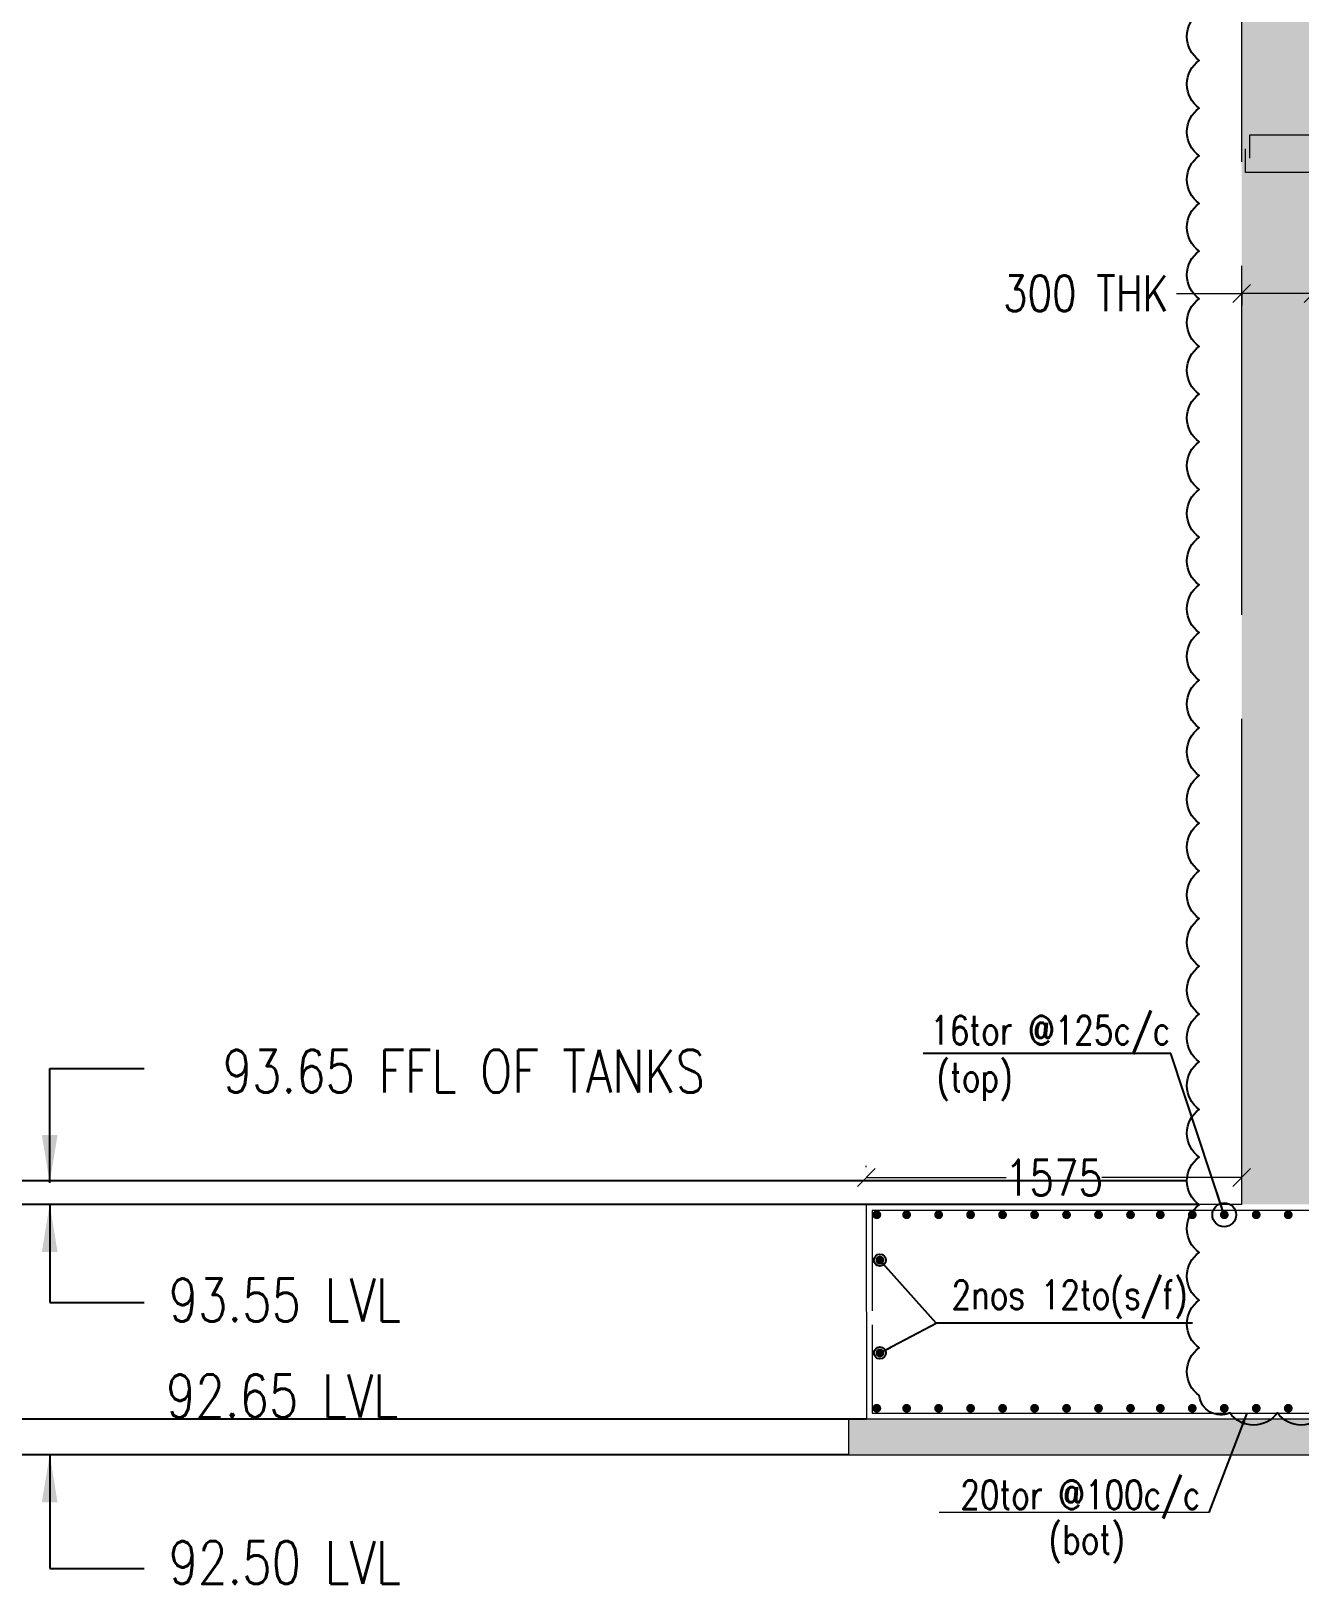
# Model space of a CAD drawing. Header units: millimetres. Extents: x -586673698 to -573385747, y -389867798 to -389752240.
# Drawn here: x -586571900 to -586566575, y -389845314 to -389838801 of the extents above; entities that cross this region are included whole.
import ezdxf
from ezdxf.enums import TextEntityAlignment as Align

# ---------------------------------------------------------------- set-up
doc = ezdxf.new("R2010")
doc.units = ezdxf.units.MM
doc.header["$LTSCALE"] = 100
for name, color, linetype, lineweight in [('dim', 11, 'Continuous', 13), ('FOOTING', 6, 'Continuous', 13), ('REIN', 1, 'Continuous', 20)]:
    doc.layers.add(name, color=color, linetype=linetype, lineweight=lineweight)
for name, color, linetype in [('DT-PL-SHAFT', 230, 'Continuous'), ('Layer1', 7, 'Continuous'), ('text', 7, 'Continuous')]:
    doc.layers.add(name, color=color, linetype=linetype)
doc.styles.add('combine', font='romanc.shx', dxfattribs={"width": 0.8})
doc.styles.add('simplex-0.8', font='simplex.shx', dxfattribs={"width": 0.8})
doc.styles.add('TIMESNEWROMAN', font='times.ttf')
doc.dimstyles.new('75 ISO', dxfattribs={"dimtxt": 100, "dimasz": 75, "dimexe": 75, "dimexo": 0.7, "dimgap": 0.4, "dimtad": 0, "dimtoh": 1, "dimdec": 0, "dimdsep": 46, "dimtxsty": 'combine', "dimblk": 'OBLIQUE', "dimcen": 0, "dimclrd": 11, "dimclre": 2, "dimclrt": 4, "dimadec": 1, "dimazin": 2, "dimtfac": 1, "dimtdec": 0, "dimtmove": 2, "dimatfit": 3, "dimldrblk": 'OBLIQUE', "dimfxl": 0, "dimtolj": 1, "dimtzin": 0, "dimlwd": -1, "dimlwe": -1, "dimarcsym": 0})
doc.dimstyles.new('FOOTINF DIM', dxfattribs={"dimtxt": 250, "dimasz": 40, "dimexe": 50, "dimexo": 80, "dimgap": 35, "dimtad": 1, "dimtoh": 1, "dimdec": 0, "dimzin": 1, "dimdsep": 46, "dimtxsty": 'TIMESNEWROMAN', "dimblk": 'TICK', "dimcen": 2, "dimclrd": 7, "dimclre": 250, "dimclrt": 32, "dimadec": 1, "dimazin": 0, "dimtfac": 1, "dimtdec": 0, "dimtix": 1, "dimtmove": 1, "dimatfit": 3, "dimfxl": 0, "dimlwd": -1, "dimlwe": -1, "dimarcsym": 0})
doc.dimstyles.get("Standard").update_dxf_attribs({"dimtxt": 0.18, "dimasz": 0.18, "dimexe": 0.18, "dimexo": 0.0625, "dimgap": 0.09, "dimtad": 0, "dimtih": 1, "dimtoh": 1, "dimdec": 4, "dimzin": 0, "dimdsep": 46, "dimtxsty": 'Standard', "dimcen": 0.09, "dimadec": 0, "dimazin": 0, "dimtfac": 1, "dimtdec": 4, "dimtofl": 0, "dimtmove": 0, "dimatfit": 3, "dimfxl": 0, "dimtolj": 1, "dimtzin": 0, "dimarcsym": 0})

# ---------------------------------------------------------------- blocks, each defined once
blk = doc.blocks.new('_Oblique')
at = {"color": 0, "linetype": 'ByBlock', "lineweight": -2}
blk.add_line((-0.5, -0.5), (0.5, 0.5), dxfattribs=at)
blk = doc.blocks.new('*D549')
at = {"layer": 'Defpoints', "color": 0, "transparency": 16777216}
for p in [(-586566819.8, -389839845.1, 2.9), (-586566519.8, -389839845.1, 2.9), (-586566819.8, -389839901.5)]:
    blk.add_point(p, dxfattribs=at)
at = {"layer": 'dim', "color": 11, "transparency": 16777216}
for p in [(-586567093.8, -389839901.5), (-586566519.8, -389839901.5)]:
    blk.add_line(p, (-586566819.8, -389839901.5), dxfattribs=at)
at = {"layer": 'dim', "color": 2, "transparency": 16777216}
for p, q in [((-586566819.8, -389839900.8), (-586566819.8, -389839951.5)), ((-586566519.8, -389839900.8), (-586566519.8, -389839951.5))]:
    blk.add_line(p, q, dxfattribs=at)
at = {"layer": 'dim', "color": 11, "transparency": 16777216, "xscale": 75, "yscale": 75, "zscale": 75, "rotation": 180}
blk.add_blockref('_Oblique', (-586566819.8, -389839901.5), dxfattribs=at)
at = {"layer": 'dim', "color": 11, "transparency": 16777216, "xscale": 75, "yscale": 75, "zscale": 75}
blk.add_blockref('_Oblique', (-586566519.8, -389839901.5), dxfattribs=at)
at = {"layer": 'dim', "color": 4, "transparency": 16777216, "insert": (-586567474.2, -389839901.5), "char_height": 150, "attachment_point": 5, "style": 'simplex-0.8'}
blk.add_mtext('\\A1;300 THK', dxfattribs=at)
blk = doc.blocks.new('TICK')
at = {"color": 13, "const_width": 0.1}
for points in [[(0, -3), (0, 3)], [(-2.121, -2.121), (2.121, 2.121)], [(-3, 0), (3, 0)]]:
    blk.add_lwpolyline(points, dxfattribs=at)
blk = doc.blocks.new('*D540')
at = {"layer": 'Defpoints', "color": 0, "transparency": 16777216}
for p in [(-586568394.9, -389843609.9), (-586568394.9, -389843722.6, 1284.3), (-586566819.9, -389843722.6, 1284.3)]:
    blk.add_point(p, dxfattribs=at)
at = {"layer": 'dim', "color": 2, "transparency": 16777216}
for p, q in [((-586568394.9, -389843566.3), (-586568394.9, -389843559.9)), ((-586566819.9, -389843566.3), (-586566819.9, -389843559.9))]:
    blk.add_line(p, q, dxfattribs=at)
at = {"layer": 'dim', "color": 11, "transparency": 16777216}
for p, q in [((-586568394.9, -389843609.9), (-586567807.8, -389843609.9)), ((-586566819.9, -389843609.9), (-586567407, -389843609.9))]:
    blk.add_line(p, q, dxfattribs=at)
at = {"layer": 'dim', "color": 11, "transparency": 16777216, "xscale": 75, "yscale": 75, "zscale": 75, "rotation": 180}
blk.add_blockref('_Oblique', (-586568394.9, -389843609.9), dxfattribs=at)
at = {"layer": 'dim', "color": 11, "transparency": 16777216, "xscale": 75, "yscale": 75, "zscale": 75}
blk.add_blockref('_Oblique', (-586566819.9, -389843609.9), dxfattribs=at)
at = {"layer": 'dim', "color": 4, "transparency": 16777216, "insert": (-586567607.4, -389843609.9), "char_height": 150, "attachment_point": 5, "style": 'simplex-0.8'}
blk.add_mtext('\\A1;1575', dxfattribs=at)
blk = doc.blocks.new('*U537')
at = {"layer": 'REIN', "lineweight": 13, "const_width": 18.4}
blk.add_lwpolyline([(9.2, 0, -1), (-9.2, 0, -1)], format="xyb", close=True, dxfattribs=at)

msp = doc.modelspace()

# ---------------------------------------------------------------- hatches: boundary and pattern name
at = {"layer": 'dim', "lineweight": 5}
h = msp.add_hatch(dxfattribs=at)
h.set_pattern_fill('AR-CONC', color=8, angle=180)
h.set_pattern_definition([(50, (-586991305.65, -389844460.34), (182.18467, -15.939086), [19.05, -209.55]), (355, (-586991305.65, -389844460.34), (-35.24342, 191.056845), [15.24, -167.640584]), (100.451445, (-586991290.47, -389844461.67), (146.94125, 175.11775), [16.19001, -178.090245]), (46.1842, (-586991305.65, -389844409.54), (271.07904, -42.04233), [28.575, -314.325]), (96.63556, (-586991283.06, -389844413.05), (237.40413, 247.42612), [24.28502, -267.1356]), (351.18415, (-586991305.65, -389844409.54), (237.40413, 247.42612), [22.85997, -251.45973]), (21, (-586991280.25, -389844422.24), (151.61439, -102.2652), [19.05, -209.55]), (326, (-586991280.25, -389844422.24), (61.80203, 184.18797), [15.24, -167.64]), (71.451445, (-586991267.62, -389844430.77), (213.41642, 81.92277), [16.19001, -178.08994]), (37.5, (-586991305.65, -389844460.345), (3.088603, 84.555039), [0, -165.608, 0, -170.18, 0, -168.275]), (7.5, (-586991305.65, -389844460.345), (66.819663, 100.180575), [0, -97.028, 0, -161.798, 0, -64.135]), (327.5, (-586991362.29, -389844460.345), (135.590595, -5.728744), [0, -63.5, 0, -198.12, 0, -262.89]), (317.5, (-586991387.69, -389844460.34), (148.12918, 25.42649), [0, -82.55, 0, -131.572, 0, -186.69])])
h.paths.add_polyline_path([(-586557194.9, -389844622.6), (-586557194.9, -389844772.6), (-586568469.8, -389844772.6), (-586568469.8, -389844622.6)])
h.paths.add_polyline_path([(-586561748.8, -389844787.6), (-586562413.9, -389844787.6), (-586562413.9, -389844606.2), (-586561748.8, -389844606.2)])

# ---------------------------------------------------------------- linework, layer by layer
for p, q in [((-586582011.1, -389843621.4, -1271), (-586567049.7, -389843621.4, -1271)), ((-586574411.3, -389843721.4, -1271), (-586567000.9, -389843721.4, -1271)), ((-586572082.3, -389844621.4, -1271), (-586568394.8, -389844621.4, -1271)), ((-586572082.3, -389844771.4, -1271), (-586568469.8, -389844771.4, -1271))]:
    msp.add_line(p, q)
at = {"color": 11, "lineweight": 5, "elevation": 5181.8}
msp.add_lwpolyline([(-586566958.4, -389845015.3), (-586566958.4, -389845015.3), (-586568088.8, -389845015.3)], dxfattribs=at)
at = {"layer": 'FOOTING', "color": 3, "linetype": 'Continuous', "lineweight": 9, "ltscale": 0.8}
msp.add_line((-586568394.9, -389843722.6, -1283.3), (-586568394.8, -389844622.6, -1295.6), dxfattribs=at)
for points, elevation in [([(-586566819.9, -389843722.6), (-586566819.8, -389835971.5)], -1283.3), ([(-586566819.9, -389843722.6), (-586568394.9, -389843722.6)], -1283.3), ([(-586558919.8, -389844622.6), (-586568394.8, -389844622.6)], -1295.6)]:
    msp.add_lwpolyline(points, dxfattribs=dict(at, elevation=elevation))
at = {"layer": 'FOOTING', "color": 3, "linetype": 'Continuous', "lineweight": 9, "ltscale": 0.8, "elevation": -1283.3}
msp.add_lwpolyline([(-586557194.9, -389844622.6), (-586568469.8, -389844622.6), (-586568469.8, -389844772.6), (-586557194.9, -389844772.6)], close=True, dxfattribs=at)
at = {"layer": 'REIN', "lineweight": 13}
for p, q in [((-586565331.5, -389839238.3, -1279.6), (-586566787.8, -389839238.3, -1306.8)), ((-586568369.9, -389843747.6, -1282.8), (-586568369.8, -389844168.5, -1281.5)), ((-586557297.6, -389843747.6, -1274.1), (-586568369.8, -389843747.6, -1285.8)), ((-586568369.9, -389844227.3, -1280.3), (-586568369.8, -389844597.6, -1280.5)), ((-586568369.8, -389844597.6, -1280.5), (-586557301.2, -389844597.6, -1277.9)), ((-586568335.5, -389844597, -1277.9), (-586568335.5, -389844597, -1277.9))]:
    msp.add_line(p, q, dxfattribs=at)
at = {"layer": 'REIN', "lineweight": 13, "const_width": 18.4, "elevation": -1278.2}
for points in [[(-586568347.1, -389843956.1, 1), (-586568328.7, -389843956.1, 1)], [(-586568347.1, -389844345.4, 1), (-586568328.7, -389844345.4, 1)]]:
    msp.add_lwpolyline(points, format="xyb", close=True, dxfattribs=at)

# ---------------------------------------------------------------- block references
at = {"layer": 'Layer1', "color": 0, "linetype": 'ByBlock', "lineweight": -2, "extrusion": (0, 0, -1), "zscale": -1}
for p in [(586568350.8, -389843765.8, -11.5), (586568225.8, -389843765.8, -11.5), (586568091.6, -389843765.8, -11.5), (586567957.4, -389843765.8, -11.5), (586567823.2, -389843765.8, -11.5), (586567689, -389843765.8, -11.5), (586567554.8, -389843765.8, -11.5), (586567420.6, -389843765.8, -11.5), (586567286.4, -389843765.8, -11.5), (586567161.4, -389843765.8, -11.5), (586567027.2, -389843765.8, -11.5), (586566893, -389843765.8, -11.5), (586566758.8, -389843765.8, -11.5), (586566624.6, -389843765.8, -11.5), (586568350.8, -389844577.6, -11.5), (586568225.8, -389844577.6, -11.5), (586568091.6, -389844577.6, -11.5), (586567957.4, -389844577.6, -11.5), (586567823.2, -389844577.6, -11.5), (586567689, -389844577.6, -11.5), (586567554.8, -389844577.6, -11.5), (586567420.6, -389844577.6, -11.5), (586567286.4, -389844577.6, -11.5), (586567161.4, -389844577.6, -11.5), (586567027.2, -389844577.6, -11.5), (586566893, -389844577.6, -11.5), (586566758.8, -389844577.6, -11.5), (586566624.6, -389844577.6, -11.5)]:
    msp.add_blockref('*U537', p, dxfattribs=at)

# ---------------------------------------------------------------- texts
at = {"layer": 'Layer1', "color": 6, "style": 'simplex-0.8', "width": 0.8}
for s, p in [('93.65 FFL OF TANKS', (-586569071.6, -389843307.6, -155)), ('93.55 LVL', (-586570347.1, -389844267.3, -155)), ('92.65 LVL', (-586570358.4, -389844669.5, -155)), ('92.50 LVL', (-586570347.1, -389845368.3, -155))]:
    msp.add_text(s, height=179.99, dxfattribs=at).set_placement(p, align=Align.BOTTOM_RIGHT)
at = {"layer": 'text', "color": 4, "style": 'simplex-0.8', "width": 0.8}
for s, height, p in [('16tor @125c/c', 119.993, (-586567119.1, -389843088.1, 7709.3)), ('(top)', 119.99, (-586567779.8, -389843284.4, 2570.9)), ('2nos 12to(s/f)', 119.993, (-586567046, -389844197.1, -1283)), ('20tor @100c/c', 119.993, (-586566992.6, -389845036, 5181.6)), ('(bot)', 119.99, (-586567309.8, -389845223.6, 5181.6))]:
    msp.add_text(s, height=height, dxfattribs=at).set_placement(p, align=Align.BOTTOM_RIGHT)

# ---------------------------------------------------------------- dimensions: what is measured, and where the dimension line sits
at = {"layer": 'dim'}
dim = msp.add_linear_dim(base=(-586568394.9, -389843609.9, -2567.6), p1=(-586566819.9, -389843722.6, -1283.3), p2=(-586568394.9, -389843722.6, -1283.3), angle=180, dimstyle='75 ISO', override={"dimtxt": 150, "dimexe": 50, "dimtxsty": 'simplex-0.8', "dimtmove": 1}, dxfattribs=at)
dim.commit()
dim.dimension.update_dxf_attribs({"geometry": '*D540', "text_midpoint": (-586567607.4, -389843609.9, -2567.6)})

# ---------------------------------------------------------------- leaders
at = {"color": 13, "lineweight": 5}
for points, override in [([(-586566893, -389843765.8, 2568), (-586567117.7, -389843089.3, 2568), (-586568155.9, -389843089.3, 2568)], {"dimasz": 100, "dimtad": 0, "dimclrd": 11, "dimldrblk": 'Origin', "dimfxl": 100, "dimfxlon": 1, "dimarcsym": 1}), ([(-586568337.9, -389843956.1, -1278.2), (-586568102.6, -389844219, -1278.2), (-586567026.5, -389844219, -1278.2)], {"dimasz": 50, "dimtad": 0, "dimclrd": 11, "dimldrblk": 'Origin', "dimfxl": 100, "dimfxlon": 1, "dimarcsym": 1}), ([(-586568337.9, -389844345.4, -1278.2), (-586568099.3, -389844219, -1278.2)], {"dimasz": 50, "dimtad": 0, "dimclrd": 11, "dimldrblk": 'Origin', "dimfxl": 100, "dimfxlon": 1, "dimarcsym": 1}), ([(-586566797.9, -389844597.6, 5185.5), (-586566958.4, -389845015.3, 5185.5)], {"dimasz": 50, "dimtad": 0, "dimclrd": 11, "dimfxl": 100, "dimfxlon": 1, "dimarcsym": 1})]:
    msp.add_leader(points, dimstyle='FOOTINF DIM', override=override, dxfattribs=at)
for points in [[(-586571821.3, -389843631.4, -1271), (-586571821.3, -389843153, -1271), (-586571424.8, -389843153, -1271)], [(-586571821.3, -389843721.4, -1271), (-586571821.3, -389844133.9, -1271), (-586571424.8, -389844133.9, -1271)], [(-586571821.3, -389844771.4, -1271), (-586571821.3, -389845249.9, -1271), (-586571424.8, -389845249.9, -1271)]]:
    msp.add_leader(points, dimstyle='Standard', override={"dimasz": 200, "dimgap": 0.09, "dimtad": 0, "dimfxlon": 1})

# ---------------------------------------------------------------- next in the draw order: texts
at = {"layer": 'DT-PL-SHAFT', "color": 140, "lineweight": 15, "char_height": 217.15, "width": 15478.707, "attachment_point": 5, "bg_fill": 2}
for insert in [(-586563109.4, -389839568, -1274.2), (-586559675.7, -389841468, -1277.2)]:
    msp.add_mtext('WL', dxfattribs=dict(at, insert=insert))

# ---------------------------------------------------------------- next in the draw order: hatches: boundary and pattern name
at = {"layer": 'dim', "lineweight": 5}
h = msp.add_hatch(dxfattribs=at)
h.set_pattern_fill('AR-CONC', color=8, angle=90)
h.set_pattern_definition([(320, (-586566498.54, -389408885.01), (-15.939086, -182.18467), [19.05, -209.55]), (265, (-586566498.54, -389408885.01), (191.056845, 35.24342), [15.24, -167.640584]), (10.451445, (-586566499.87, -389408900.2), (175.11775, -146.94125), [16.19001, -178.090245]), (316.1842, (-586566447.74, -389408885.01), (-42.04233, -271.07904), [28.575, -314.325]), (6.63556, (-586566451.25, -389408907.6), (247.42612, -237.40413), [24.28502, -267.1356]), (261.18415, (-586566447.74, -389408885), (247.42612, -237.40413), [22.85997, -251.45973]), (291, (-586566460.44, -389408910.41), (-102.2652, -151.61439), [19.05, -209.55]), (236, (-586566460.44, -389408910.41), (184.18797, -61.80203), [15.24, -167.64]), (341.451445, (-586566468.97, -389408923.05), (81.92277, -213.41642), [16.19001, -178.08994]), (307.5, (-586566498.544, -389408885.014), (84.555039, -3.088603), [0, -165.608, 0, -170.18, 0, -168.275]), (277.5, (-586566498.54, -389408885.01), (100.180575, -66.819663), [0, -97.028, 0, -161.798, 0, -64.135]), (237.5, (-586566498.544, -389408828.37), (-5.728744, -135.590595), [0, -63.5, 0, -198.12, 0, -262.89]), (227.5, (-586566498.54, -389408802.97), (25.42649, -148.12918), [0, -82.55, 0, -131.572, 0, -186.69])])
h.paths.add_polyline_path([(-586566519.8, -389843722.6), (-586566819.8, -389843722.6), (-586566819.9, -389835971.5), (-586566519.7, -389835971.5)])
h.paths.add_polyline_path([(-586566654.8, -389842040.9), (-586566654.8, -389842040.9), (-586566815.4, -389842040.9), (-586566815.4, -389842040.9), (-586566735.1, -389842040.9)], flags=16)

# ---------------------------------------------------------------- next in the draw order: linework, layer by layer
at = {"color": 0, "elevation": -1271}
msp.add_lwpolyline([(-586566469.9, -389844596, -0.520567), (-586566669.9, -389844596, -0.520567), (-586566869.9, -389844596, -0.520567), (-586566997.7, -389844523.8, -0.520567), (-586566997.7, -389844323.8, -0.520567), (-586566997.7, -389844123.8, -0.520567), (-586566997.7, -389843923.8, -0.520567), (-586566997.7, -389843723.8, -0.520567), (-586566997.7, -389843523.8, -0.520567), (-586566997.7, -389843323.8, -0.520567), (-586566997.7, -389843123.8, -0.520567), (-586566997.7, -389842923.8, -0.520567), (-586566997.7, -389842723.8, -0.520567), (-586566997.7, -389842523.8, -0.520567), (-586566997.7, -389842323.8, -0.520567), (-586566997.7, -389842123.8, -0.520567), (-586566997.7, -389841923.8, -0.520567), (-586566997.7, -389841723.8, -0.520567), (-586566997.7, -389841523.8, -0.520567), (-586566997.7, -389841323.8, -0.520567), (-586566997.7, -389841123.8, -0.520567), (-586566997.7, -389840923.8, -0.520567), (-586566997.7, -389840723.8, -0.520567), (-586566997.7, -389840523.8, -0.520567), (-586566997.7, -389840323.8, -0.520567), (-586566997.7, -389840123.8, -0.520567), (-586566997.7, -389839923.8, -0.520567), (-586566997.7, -389839723.8, -0.520567), (-586566997.7, -389839523.8, -0.520567), (-586566997.7, -389839323.8, -0.520567), (-586566997.7, -389839123.8, -0.520567), (-586566997.7, -389838923.8, -0.520567), (-586566997.7, -389838723.8, -0.520567)], format="xyb", dxfattribs=at)
at = {"layer": 'REIN', "lineweight": 13}
for p, q in [((-586566787.8, -389839238.3, -1306.8), (-586566787.8, -389839333.5, -1309.1)), ((-586566803.2, -389839394.2, -1309.8), (-586566803.2, -389839295.1, -1307.2)), ((-586565339.3, -389839394.2, -1282.6), (-586566803.2, -389839394.2, -1309.8))]:
    msp.add_line(p, q, dxfattribs=at)

# ---------------------------------------------------------------- next in the draw order: texts
at = {"layer": 'DT-PL-SHAFT', "color": 140, "lineweight": 15, "insert": (-586577735.4, -389839566.8, -1264.9), "char_height": 217.15, "width": 15478.707, "attachment_point": 5, "bg_fill": 2}
msp.add_mtext('WL', dxfattribs=at)

# ---------------------------------------------------------------- next in the draw order: dimensions: what is measured, and where the dimension line sits
at = {"layer": 'dim'}
dim = msp.add_linear_dim(base=(-586566819.8, -389839901.5, -1283.2), p1=(-586566519.8, -389839845.1, -1280.3), p2=(-586566819.8, -389839845.1, -1280.3), angle=180, text='<> THK', dimstyle='75 ISO', override={"dimtxt": 150, "dimexe": 50, "dimtxsty": 'simplex-0.8', "dimtmove": 1, "dimfxl": 0.7, "dimfxlon": 1}, dxfattribs=at)
dim.commit()
dim.dimension.update_dxf_attribs({"geometry": '*D549', "text_midpoint": (-586567474.2, -389839982.9, -1283.2), "dimtype": 160})

doc.saveas('drawing.dxf')
